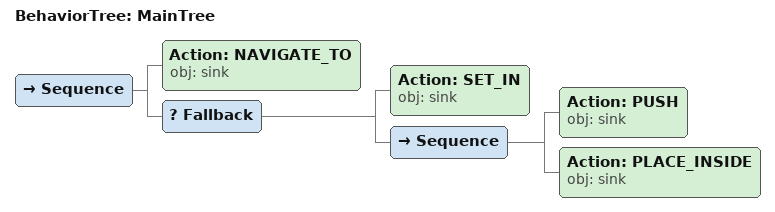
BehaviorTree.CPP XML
<root main_tree_to_execute="MainTree">
  <BehaviorTree ID="MainTree">
    <Sequence>
      <!-- Navigate to sink -->
      <Action ID="NAVIGATE_TO" obj="sink" />
      <!-- Fallback: if PLACE_INSIDE sink fails, try PUSH to reposition -->
      <Fallback>
        <!-- Place inside sink -->
        <Action ID="SET_IN" obj="sink" />
        <Sequence>
          <!-- Push sink forward toward front edge of table -->
          <Action ID="PUSH" obj="sink" />
          <!-- Place inside sink -->
          <Action ID="PLACE_INSIDE" obj="sink" />
        </Sequence>
      </Fallback>
    </Sequence>
  </BehaviorTree>
</root>
